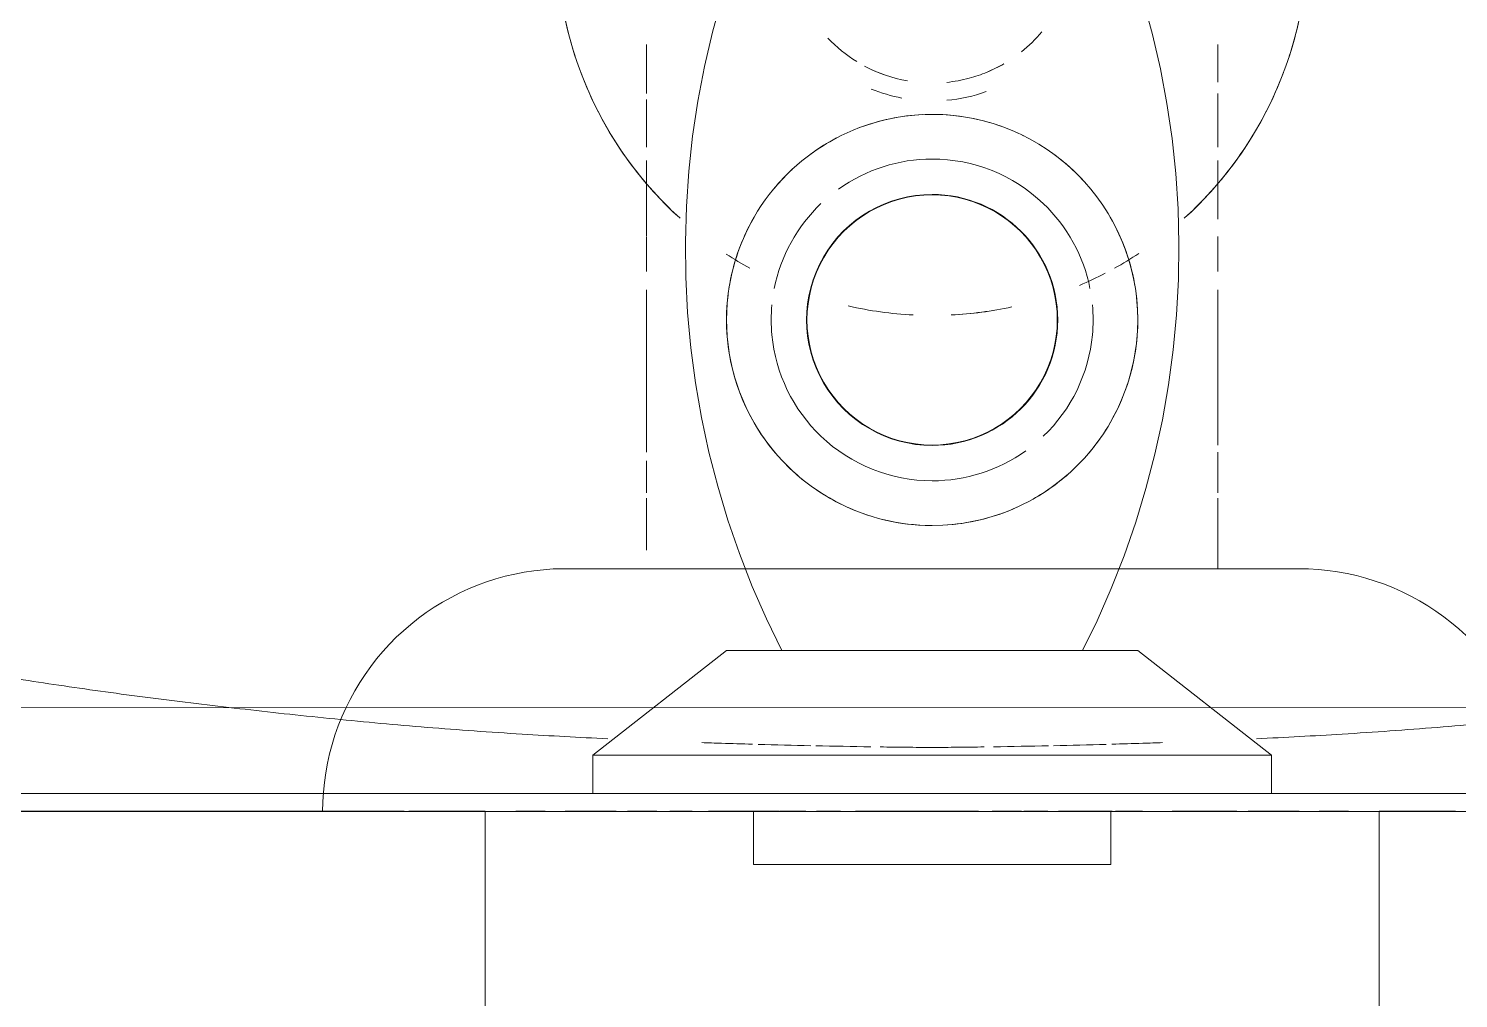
# Model space of a CAD drawing. Header units: millimetres. Extents: x -4000 to 187956, y -58990 to 162485.
# Drawn here: x 8208.5 to 8288.5, y 139088.2 to 139142.5 of the extents above; entities that cross this region are included whole.
import ezdxf

# ---------------------------------------------------------------- set-up
doc = ezdxf.new("R2010")
doc.units = ezdxf.units.MM
for name, color, linetype, lineweight in [('A-FLOR', 192, 'Continuous', 13), ('A-FLOR-PATT', 8, 'Continuous', 13), ('A-WALL', 113, 'Continuous', 13), ('P-SANR-FIXT', 6, 'Continuous', 9)]:
    doc.layers.add(name, color=color, linetype=linetype, lineweight=lineweight)

# ---------------------------------------------------------------- blocks, each defined once
blk = doc.blocks.new('C307 - C307-V840-0_000')
at = {"layer": 'P-SANR-FIXT', "color": 252}
for p, q in [((-25, 23.855), (-25, 0)), ((25, 0), (25, 23.855)), ((-10, 2.966), (-10, 0)), ((-7.071, 2.966), (-10, 2.966)), ((10, 2.966), (-10, 2.966)), ((10, 2.966), (7.071, 2.966)), ((10, 0), (10, 2.966)), ((0, 0), (-18.977, 0)), ((18.977, 0), (0, 0)), ((-18.977, -3.149), (-13.418, -3.149)), ((13.418, -3.149), (15.575, -3.149)), ((15.778, -3.149), (18.977, -3.149)), ((-9.959, -9), (-8.132, -9)), ((-7.283, -9), (-5.957, -9)), ((-5.52, -9), (-2.947, -9)), ((-2.191, -9), (0, -9)), ((0, -9), (2.191, -9)), ((2.947, -9), (5.52, -9)), ((5.957, -9), (7.283, -9)), ((8.132, -9), (9.959, -9))]:
    blk.add_line(p, q, dxfattribs=at)
at = {"layer": 'P-SANR-FIXT', "color": 253}
for p, q in [((7.071, 2.966), (-7.071, 2.966)), ((-7.632, 0), (-13.418, 0)), ((-10, 0), (-7.071, 0)), ((-10, 0), (-7.071, 0)), ((-6.74, 0), (-3.382, 0)), ((-2.588, 0), (4.308, 0)), ((5, 0), (8.576, 0)), ((7.071, 0), (8.576, 0)), ((13.418, 0), (7.632, 0)), ((8.66, 0), (10, 0)), ((8.66, 0), (10, 0)), ((-13.418, -3.149), (-4.704, -3.149)), ((-3.702, -3.149), (0, -3.149)), ((0, -3.149), (13.418, -3.149)), ((-7.971, -9), (-6.261, -9)), ((-7.283, -9), (-5.957, -9)), ((-5.75, -9), (-2.976, -9)), ((-5.52, -9), (-2.947, -9)), ((-2.203, -9), (0, -9)), ((-2.191, -9), (0, -9)), ((0, -9), (2.191, -9)), ((0, -9), (2.203, -9)), ((2.947, -9), (5.52, -9)), ((2.976, -9), (5.75, -9)), ((5.957, -9), (7.283, -9)), ((6.261, -9), (7.971, -9)), ((-20.504, -13.585), (-20.753, -13.58)), ((-15.976, -13.585), (-15.976, -17.532)), ((-13.154, -13.585), (-15.976, -13.585)), ((-9.529, -13.585), (-11.296, -13.585)), ((11.296, -13.585), (9.73, -13.585)), ((15.976, -13.585), (13.154, -13.585)), ((20.651, -13.584), (20.504, -13.585)), ((15.976, -17.532), (15.976, -14.615)), ((-15.976, -17.832), (-15.976, -20.098)), ((15.976, -19.62), (15.976, -17.832)), ((-15.976, -20.497), (-15.976, -29.187)), ((15.976, -29.187), (15.976, -20.098)), ((-15.976, -30.203), (-15.976, -32.174)), ((15.976, -32.174), (15.976, -30.203)), ((15.976, -36.418), (15.976, -32.202)), ((-15.976, -33.134), (-15.976, -36.418))]:
    blk.add_line(p, q, dxfattribs=at)
at = {"layer": 'P-SANR-FIXT', "color": 254}
for p, q in [((-25.777, 0), (-29.34, 0)), ((-21.414, 0), (-29.34, 0)), ((-25, 0), (-24.148, 0)), ((-23.463, 0), (-21.651, 0)), ((-21.651, 0), (-20.873, 0)), ((-17.044, 0), (-21.156, 0)), ((-20.662, 0), (-17.678, 0)), ((-17.103, 0), (-13.492, 0)), ((-13.657, 0), (-17.044, 0)), ((-10.568, 0), (-13.657, 0)), ((-7.347, 0), (-10.372, 0)), ((-3.702, 0), (-7.262, 0)), ((-6.74, 0), (-5, 0)), ((-5, 0), (-3.382, 0)), ((0, 0), (-2.864, 0)), ((-2.588, 0), (0, 0)), ((4.704, 0), (0, 0)), ((0, 0), (2.588, 0)), ((2.588, 0), (4.308, 0)), ((5, 0), (7.071, 0)), ((7.632, 0), (5.475, 0)), ((8.823, 0), (7.347, 0)), ((13.657, 0), (8.86, 0)), ((13.492, 0), (14.799, 0)), ((14.851, 0), (13.657, 0)), ((15.521, 0), (17.103, 0)), ((17.044, 0), (15.524, 0)), ((29.34, 0), (17.044, 0)), ((17.678, 0), (20.662, 0)), ((21.651, 0), (23.463, 0)), ((24.148, 0), (25, 0)), ((29.34, 0), (25.777, 0)), ((34.089, 0), (29.522, 0)), ((34.089, 0), (29.522, 0)), ((34.078, -0.543), (34.045, -1.086)), ((34.089, 0), (34.078, -0.543)), ((33.699, -3.229), (33.56, -3.754)), ((33.218, -4.786), (33.016, -5.29)), ((-23.733, -13.196), (-24.258, -13.056)), ((-20.753, -13.58), (-21.047, -13.574)), ((-13.283, -13.585), (-15.976, -13.585)), ((-12.245, -13.585), (-12.893, -13.585)), ((-11.577, -13.585), (-12.245, -13.585)), ((-10.891, -13.585), (-11.577, -13.585)), ((-9.529, -13.585), (-11.296, -13.585)), ((-10.188, -13.585), (-10.891, -13.585)), ((-9.468, -13.585), (-10.188, -13.585)), ((-9.664, -13.585), (-8.933, -13.585)), ((-8.733, -13.585), (-9.468, -13.585)), ((-8.933, -13.585), (-8.188, -13.585)), ((-8.188, -13.585), (-7.43, -13.585)), ((-7.223, -13.585), (-7.985, -13.585)), ((-7.43, -13.585), (-6.66, -13.585)), ((-6.45, -13.585), (-7.223, -13.585)), ((-5.666, -13.585), (-6.45, -13.585)), ((-3.217, -13.585), (-5.902, -13.585)), ((-4.874, -13.585), (-5.666, -13.585)), ((-5.089, -13.585), (-4.29, -13.585)), ((-3.217, -13.585), (-4.634, -13.585)), ((-4.29, -13.585), (-3.485, -13.585)), ((-3.485, -13.585), (-2.674, -13.585)), ((-2.674, -13.585), (-1.859, -13.585)), ((-1.639, -13.585), (-2.455, -13.585)), ((-1.094, -13.585), (-2.426, -13.585)), ((-1.094, -13.585), (-2.426, -13.585)), ((-1.859, -13.585), (-1.041, -13.585)), ((-1.041, -13.585), (-0.221, -13.585)), ((-0.221, -13.585), (0, -13.585)), ((0, -13.585), (0.82, -13.585)), ((1.403, -13.585), (0, -13.585)), ((1.403, -13.585), (0, -13.585)), ((0.82, -13.585), (1.639, -13.585)), ((1.639, -13.585), (2.455, -13.585)), ((2.455, -13.585), (3.267, -13.585)), ((3.267, -13.585), (4.073, -13.585)), ((4.073, -13.585), (4.874, -13.585)), ((4.874, -13.585), (5.666, -13.585)), ((5.879, -13.585), (5.089, -13.585)), ((5.666, -13.585), (6.45, -13.585)), ((6.45, -13.585), (7.223, -13.585)), ((7.223, -13.585), (7.985, -13.585)), ((8.933, -13.585), (8.188, -13.585)), ((9.664, -13.585), (8.933, -13.585)), ((10.379, -13.585), (9.664, -13.585)), ((11.296, -13.585), (9.73, -13.585)), ((11.078, -13.585), (10.379, -13.585)), ((11.759, -13.585), (11.078, -13.585)), ((12.422, -13.585), (11.759, -13.585)), ((13.064, -13.585), (12.422, -13.585)), ((14.759, -13.585), (13.283, -13.585)), ((15.976, -13.585), (15.669, -13.585)), ((21.194, -13.567), (20.651, -13.584)), ((22.813, -13.387), (22.276, -13.469)), ((-15.976, -37.168), (-15.976, -40.17)), ((15.976, -39.833), (15.976, -37.168)), ((15.976, -42.914), (15.976, -40.17)), ((-15.976, -40.802), (-15.976, -42.914))]:
    blk.add_line(p, q, dxfattribs=at)
at = {"layer": 'P-SANR-FIXT', "color": 50}
for p, q in [((-25, 0), (-24.148, 0)), ((-22.398, 0), (-24.104, 0)), ((-23.463, 0), (-21.651, 0)), ((-21.651, 0), (-20.873, 0)), ((-17.823, 0), (-21.156, 0)), ((-20.662, 0), (-17.678, 0)), ((-17.103, 0), (-13.492, 0)), ((-13.657, 0), (-17.044, 0)), ((-10.568, 0), (-12.054, 0)), ((-11.803, 0), (-10.34, 0)), ((-11.803, 0), (-10.34, 0)), ((-7.347, 0), (-10.372, 0)), ((-10.144, 0), (-7.098, 0)), ((-10.144, 0), (-7.098, 0)), ((-5.758, 0), (-6.976, 0)), ((-5.35, 0), (-6.731, 0)), ((-6.47, 0), (-5.152, 0)), ((-6.47, 0), (-5.152, 0)), ((-3.507, 0), (-5.215, 0)), ((-3.507, 0), (-5.215, 0)), ((-5.023, 0), (-3.383, 0)), ((-5.023, 0), (-3.383, 0)), ((0, 0), (-2.707, 0)), ((0, 0), (-2.707, 0)), ((-2.613, 0), (0, 0)), ((-2.613, 0), (0, 0)), ((4.469, 0), (0, 0)), ((4.469, 0), (0, 0)), ((0, 0), (4.307, 0)), ((0, 0), (4.307, 0)), ((5.152, 0), (6.47, 0)), ((5.152, 0), (6.47, 0)), ((6.731, 0), (5.35, 0)), ((7.347, 0), (5.35, 0)), ((7.098, 0), (8.593, 0)), ((7.098, 0), (8.593, 0)), ((8.823, 0), (7.347, 0)), ((8.631, 0), (12.5, 0)), ((8.631, 0), (12.5, 0)), ((12.771, 0), (8.86, 0)), ((13.492, 0), (14.799, 0)), ((14.851, 0), (13.657, 0)), ((15.521, 0), (17.103, 0)), ((17.044, 0), (15.524, 0)), ((17.678, 0), (20.662, 0)), ((21.156, 0), (17.823, 0)), ((21.651, 0), (23.463, 0)), ((24.104, 0), (22.398, 0)), ((24.148, 0), (25, 0)), ((-7.985, -13.585), (-8.733, -13.585)), ((-2.455, -13.585), (-3.267, -13.585)), ((2.674, -13.585), (1.859, -13.585)), ((5.089, -13.585), (4.29, -13.585))]:
    blk.add_line(p, q, dxfattribs=at)
at = {"layer": 'P-SANR-FIXT', "color": 250}
for p, q in [((-18.977, -1.011), (-18.977, -3.149)), ((18.977, -3.149), (18.977, -1.011)), ((-18.977, -3.149), (-11.5, -9)), ((-18.977, -3.149), (0, -3.149)), ((0, -3.149), (18.977, -3.149)), ((11.5, -9), (18.977, -3.149)), ((-11.5, -9), (0, -9)), ((0, -9), (11.5, -9))]:
    blk.add_line(p, q, dxfattribs=at)
at = {"layer": 'P-SANR-FIXT', "color": 253, "flags": 128}
for points in [[(34.045, -1.086), (33.991, -1.626), (33.915, -2.164), (33.818, -2.699), (33.699, -3.229)], [(33.56, -3.754), (33.399, -4.273), (33.218, -4.786)], [(-24.258, -13.056), (-24.777, -12.895), (-25.289, -12.714), (-25.794, -12.513), (-26.29, -12.291), (-26.777, -12.05), (-27.254, -11.789), (-27.72, -11.51), (-28.174, -11.212), (-28.617, -10.896), (-29.046, -10.563), (-29.462, -10.213), (-29.863, -9.847), (-30.249, -9.465), (-30.62, -9.067), (-30.974, -8.656), (-31.312, -8.23), (-31.633, -7.791), (-31.935, -7.34), (-32.22, -6.877), (-32.485, -6.403), (-32.732, -5.919), (-32.959, -5.425)], [(33.016, -5.29), (32.795, -5.786), (32.554, -6.273), (32.293, -6.75), (32.014, -7.216), (31.716, -7.671), (31.4, -8.113), (31.067, -8.542), (30.717, -8.958), (30.351, -9.359), (29.969, -9.745), (29.571, -10.116), (29.16, -10.47), (28.734, -10.808), (28.295, -11.129), (27.844, -11.431), (27.381, -11.716), (26.907, -11.981), (26.423, -12.228), (25.929, -12.455), (25.426, -12.662), (24.916, -12.848), (24.399, -13.015), (23.875, -13.16), (23.346, -13.284), (22.813, -13.387)], [(-21.047, -13.574), (-21.59, -13.541), (-22.13, -13.487), (-22.668, -13.411), (-23.203, -13.314), (-23.733, -13.196)], [(-20.504, -13.585), (-20.487, -13.585), (-20.438, -13.585), (-20.356, -13.585), (-20.242, -13.585), (-20.095, -13.585), (-19.916, -13.585), (-19.705, -13.585), (-19.463, -13.585), (-19.19, -13.585), (-18.885, -13.585), (-18.551, -13.585), (-18.187, -13.585), (-17.794, -13.585), (-17.372, -13.585), (-16.923, -13.585), (-16.446, -13.585), (-15.943, -13.585), (-15.415, -13.585), (-14.862, -13.585), (-14.285, -13.585), (-13.686, -13.585), (-13.064, -13.585), (-12.422, -13.585), (-11.759, -13.585), (-11.078, -13.585), (-10.379, -13.585), (-9.664, -13.585)], [(-12.893, -13.585), (-13.52, -13.585), (-14.126, -13.585), (-14.709, -13.585), (-15.268, -13.585), (-15.803, -13.585), (-16.313, -13.585), (-16.797, -13.585), (-17.253, -13.585), (-17.683, -13.585), (-18.084, -13.585), (-18.456, -13.585), (-18.798, -13.585), (-19.11, -13.585), (-19.392, -13.585), (-19.643, -13.585), (-19.862, -13.585), (-20.05, -13.585), (-20.206, -13.585), (-20.329, -13.585), (-20.419, -13.585), (-20.477, -13.585), (-20.503, -13.585)], [(9.468, -13.585), (10.188, -13.585), (10.891, -13.585), (11.577, -13.585), (12.245, -13.585), (12.893, -13.585), (13.52, -13.585), (14.126, -13.585), (14.709, -13.585), (15.268, -13.585), (15.803, -13.585), (16.313, -13.585), (16.797, -13.585), (17.253, -13.585), (17.683, -13.585), (18.084, -13.585), (18.456, -13.585), (18.798, -13.585), (19.11, -13.585), (19.392, -13.585), (19.643, -13.585), (19.862, -13.585), (20.05, -13.585), (20.206, -13.585), (20.329, -13.585), (20.419, -13.585), (20.477, -13.585), (20.503, -13.585)], [(20.504, -13.585), (20.487, -13.585), (20.438, -13.585), (20.356, -13.585), (20.242, -13.585), (20.095, -13.585), (19.916, -13.585), (19.705, -13.585), (19.463, -13.585), (19.19, -13.585), (18.885, -13.585), (18.551, -13.585), (18.187, -13.585), (17.794, -13.585), (17.372, -13.585), (16.923, -13.585), (16.446, -13.585), (15.943, -13.585), (15.415, -13.585), (14.862, -13.585), (14.285, -13.585), (13.686, -13.585), (13.064, -13.585)], [(22.276, -13.469), (21.736, -13.529), (21.194, -13.567)]]:
    blk.add_lwpolyline(points, dxfattribs=at)
at = {"layer": 'P-SANR-FIXT', "color": 250, "flags": 128}
for points in [[(-11.205, -47.267), (-11.8, -45.383), (-12.319, -43.475), (-12.761, -41.549), (-13.126, -39.607), (-13.414, -37.651), (-13.622, -35.686), (-13.752, -33.713), (-13.803, -31.737), (-13.775, -29.761), (-13.668, -27.787), (-13.482, -25.82), (-13.218, -23.861), (-12.875, -21.914), (-12.455, -19.983), (-11.958, -18.07), (-11.385, -16.178), (-10.736, -14.311), (-10.014, -12.471), (-9.219, -10.662), (-8.41, -9)], [(8.41, -9), (9.272, -10.778), (10.063, -12.59), (10.781, -14.432), (11.424, -16.3), (11.993, -18.194), (12.485, -20.108), (12.9, -22.04), (13.237, -23.988), (13.497, -25.947), (13.678, -27.916), (13.779, -29.889), (13.802, -31.866), (13.746, -33.842), (13.611, -35.814), (13.397, -37.779), (13.105, -39.733), (12.735, -41.675), (12.287, -43.6), (11.763, -45.506), (11.163, -47.389)]]:
    blk.add_lwpolyline(points, dxfattribs=at)
at = {"layer": 'P-SANR-FIXT', "color": 254, "flags": 128}
for points in [[(-6.66, -13.585), (-5.879, -13.585), (-5.089, -13.585)], [(-3.267, -13.585), (-4.073, -13.585), (-4.874, -13.585)], [(0, -13.585), (-0.82, -13.585), (-1.639, -13.585)], [(1.859, -13.585), (1.041, -13.585), (0.221, -13.585), (0, -13.585)], [(4.29, -13.585), (3.485, -13.585), (2.674, -13.585)], [(8.188, -13.585), (7.43, -13.585), (6.66, -13.585), (5.879, -13.585)], [(7.985, -13.585), (8.733, -13.585), (9.468, -13.585)]]:
    blk.add_lwpolyline(points, dxfattribs=at)
at = {"layer": 'P-SANR-FIXT', "color": 250}
for centre, radius, start, end in [((0, -27.5), 11.5, 90, 270), ((0, -27.5), 11.5, 270, 90), ((0, -27.5), 9, 90, 125.52718), ((0, -27.5), 9, 90, 125.52718), ((0, -27.5), 9, 46.30509, 90), ((0, -27.5), 9, 46.30509, 90), ((0, -27.5), 7.022, 90, 270), ((0, -27.5), 7.022, 270, 90), ((0, -27.5), 9, 174.64349, 185.35651), ((0, -27.5), 9, 174.64349, 185.35651), ((0, -27.5), 9, 354.64349, 5.35651), ((0, -27.5), 9, 354.64349, 5.35651), ((0, -48.75), 21, 132.17111, 192.26173), ((0, -48.75), 21, 347.73465, 47.83006), ((0, -27.5), 9, 226.30509, 270), ((0, -27.5), 9, 226.30509, 270), ((0, -27.5), 9, 270, 305.52718), ((0, -27.5), 9, 270, 305.52718)]:
    blk.add_arc(centre, radius, start, end, dxfattribs=at)
at = {"layer": 'P-SANR-FIXT', "color": 253}
for centre, radius, start, end in [((0, -27.5), 11.5, 92.93685, 114.32277), ((0, -27.5), 11.5, 76.16411, 90), ((0, -27.5), 11.5, 55.88224, 72.7285), ((0, -27.5), 11.5, 119.3947, 132.36024), ((0, -27.5), 11.5, 43.39928, 50.92246), ((0, -27.5), 11.5, 137.17483, 149.01674), ((0, -27.5), 7, 90, 150), ((0, -27.5), 7, 30, 90), ((0, -27.5), 11.5, 31.86405, 40.18998), ((0, -27.5), 11.5, 150, 187.46893), ((0, -27.5), 11.5, 353.02014, 30), ((0, -48.75), 21, 92.88843, 102.23987), ((0, -48.75), 21, 77.0995, 87.11157), ((0, -27.5), 11.5, 188.80236, 210), ((0, -48.75), 21, 113.1077, 117.44865), ((0, -27.5), 11.5, 330, 351.19703), ((0, -27.5), 7, 210, 270), ((0, -27.5), 7, 270, 330), ((0, -48.75), 21, 132.96542, 159.34664), ((0, -48.75), 21, 20.65336, 47.03458), ((0, -27.5), 11.5, 312.91003, 319.95545), ((0, -27.5), 11.5, 222.34916, 233.5957), ((0, -27.5), 11.5, 297.71851, 306.36025), ((0, -27.5), 11.5, 243.57904, 251.65984), ((0, -27.5), 11.5, 272.59688, 290.92131), ((0, -27.5), 11.5, 253.89105, 267.40312), ((0, -48.75), 8, 95.86499, 105), ((0, -48.75), 8, 61.84941, 71.32298), ((0, -48.75), 21, 162, 173.59456), ((0, -48.75), 21, 360, 18)]:
    blk.add_arc(centre, radius, start, end, dxfattribs=at)
at = {"layer": 'P-SANR-FIXT', "color": 252}
for centre, radius, start, end in [((0, -27.5), 9, 133.69491, 174.64349), ((0, -27.5), 9, 133.69491, 174.64349), ((0, -27.5), 9, 5.35651, 46.30509), ((0, -27.5), 9, 5.35651, 46.30509), ((0, -27.5), 7, 150, 210), ((0, -27.5), 7, 330, 30), ((0, -27.5), 9, 191.24754, 226.30509), ((0, -27.5), 9, 191.24754, 226.30509), ((0, -27.5), 9, 313.69491, 348.75185), ((0, -27.5), 9, 313.69491, 348.75185), ((0, -48.75), 21, 119.04645, 123.4129), ((0, -48.75), 21, 56.75911, 60.95355), ((0, -48.75), 9, 95.24512, 109.64591), ((0, -48.75), 9, 67.77174, 79.17823)]:
    blk.add_arc(centre, radius, start, end, dxfattribs=at)
at = {"layer": 'P-SANR-FIXT', "color": 254}
for radius, start, end in [(21, 92.94369, 102.23987), (21, 77.0995, 87.11157), (21, 113.1077, 117.44865), (21, 119.04645, 123.4129), (21, 56.75911, 60.95355), (8, 112.56996, 120), (8, 105, 112.56996)]:
    blk.add_arc((0, -48.75), radius, start, end, dxfattribs=at)
at = {"layer": 'P-SANR-FIXT', "color": 252}
for points, knots in [([(-13.761, 0), (-14.404, 0), (-15.872, 0), (-18.13, 0), (-20.53, 0), (-22.881, 0), (-25.948, 0), (-29.661, 0), (-33.224, 0), (-35.989, 0), (-38.703, 0), (-41.976, 0), (-45.718, 0), (-49.305, 0), (-52.773, 0), (-56.114, 0), (-60.368, 0), (-71.424, 0), (-86.209, 0), (-99.721, 0), (-104.576, 0), (-105.935, 0)], [-0.9346148, -0.9346148, -0.9346148, -0.9346148, -0.925, -0.9125, -0.9, -0.8875, -0.875, -0.85, -0.825, -0.8125, -0.8, -0.775, -0.75, -0.725, -0.7, -0.675, -0.65, -0.6, -0.4, -0.2, 0, 0, 0, 0]), ([(-13.761, 0), (-14.404, 0), (-15.872, 0), (-18.13, 0), (-20.53, 0), (-22.881, 0), (-25.948, 0), (-29.661, 0), (-33.224, 0), (-35.989, 0), (-38.703, 0), (-41.976, 0), (-45.718, 0), (-49.305, 0), (-52.773, 0), (-56.114, 0), (-60.368, 0), (-71.424, 0), (-86.209, 0), (-99.721, 0), (-104.576, 0), (-105.935, 0)], [-0.9346148, -0.9346148, -0.9346148, -0.9346148, -0.925, -0.9125, -0.9, -0.8875, -0.875, -0.85, -0.825, -0.8125, -0.8, -0.775, -0.75, -0.725, -0.7, -0.675, -0.65, -0.6, -0.4, -0.2, 0, 0, 0, 0]), ([(105.935, 0), (104.576, 0), (99.721, 0), (86.209, 0), (71.424, 0), (60.368, 0), (56.114, 0), (52.773, 0), (49.305, 0), (45.718, 0), (42.599, 0), (40.014, 0), (38.024, 0), (35.989, 0), (33.224, 0), (29.661, 0), (25.948, 0), (22.881, 0), (20.53, 0), (18.13, 0), (15.872, 0), (14.404, 0), (13.761, 0)], [-1, -1, -1, -1, -0.8, -0.6, -0.4, -0.35, -0.325, -0.3, -0.275, -0.25, -0.225, -0.2125, -0.2, -0.1875, -0.175, -0.15, -0.125, -0.1125, -0.1, -0.0875, -0.075, -0.0653852, -0.0653852, -0.0653852, -0.0653852]), ([(105.935, 0), (104.576, 0), (99.721, 0), (86.209, 0), (71.424, 0), (60.368, 0), (56.114, 0), (52.773, 0), (49.305, 0), (45.718, 0), (42.599, 0), (40.014, 0), (38.024, 0), (35.989, 0), (33.224, 0), (29.661, 0), (25.948, 0), (22.881, 0), (20.53, 0), (18.13, 0), (15.872, 0), (14.404, 0), (13.761, 0)], [-1, -1, -1, -1, -0.8, -0.6, -0.4, -0.35, -0.325, -0.3, -0.275, -0.25, -0.225, -0.2125, -0.2, -0.1875, -0.175, -0.15, -0.125, -0.1125, -0.1, -0.0875, -0.075, -0.0653852, -0.0653852, -0.0653852, -0.0653852]), ([(-12.882, -3.854), (-12.516, -3.842), (-11.575, -3.81), (-10.627, -3.781), (-10.046, -3.764)], [-0.05480691, -0.05480691, -0.05480691, -0.05480691, -0.05, -0.04245581, -0.04245581, -0.04245581, -0.04245581]), ([(10.046, -3.764), (10.627, -3.781), (11.575, -3.81), (12.516, -3.842), (12.882, -3.854)], [-0.95754419, -0.95754419, -0.95754419, -0.95754419, -0.95, -0.94519309, -0.94519309, -0.94519309, -0.94519309])]:
    blk.add_open_spline(points, degree=3, knots=knots, dxfattribs=at)
at = {"layer": 'P-SANR-FIXT', "color": 254}
for points, knots in [([(-44.03, 0), (-42.367, 0), (-38.979, 0), (-31.937, 0), (-26.479, 0), (-22.797, 0)], [-0.2222222, -0.2222222, -0.2222222, -0.2222222, -0.1944444, -0.1666667, -0.1111111, -0.1111111, -0.1111111, -0.1111111]), ([(-44.03, 0), (-42.367, 0), (-38.979, 0), (-31.937, 0), (-26.479, 0), (-22.797, 0)], [-0.2222222, -0.2222222, -0.2222222, -0.2222222, -0.1944444, -0.1666667, -0.1111111, -0.1111111, -0.1111111, -0.1111111]), ([(-13.606, 0), (-12.937, 0), (-11.889, 0), (-10.836, 0), (-10.455, 0)], [-0.06540021, -0.06540021, -0.06540021, -0.06540021, -0.05555556, -0.05001144, -0.05001144, -0.05001144, -0.05001144]), ([(-13.606, 0), (-12.937, 0), (-11.889, 0), (-10.836, 0), (-10.455, 0)], [-0.06540021, -0.06540021, -0.06540021, -0.06540021, -0.05555556, -0.05001144, -0.05001144, -0.05001144, -0.05001144]), ([(13.609, 0), (13.886, 0), (14.301, 0), (14.715, 0), (14.853, 0)], [-0.934628499, -0.934628499, -0.934628499, -0.934628499, -0.930555556, -0.928514428, -0.928514428, -0.928514428, -0.928514428]), ([(13.609, 0), (13.886, 0), (14.301, 0), (14.715, 0), (14.853, 0)], [-0.934628499, -0.934628499, -0.934628499, -0.934628499, -0.930555556, -0.928514428, -0.928514428, -0.928514428, -0.928514428]), ([(22.81, 0), (24.649, 0), (28.757, 0), (35.063, 0), (40.282, 0), (43.216, 0), (44.047, 0)], [-0.8888889, -0.8888889, -0.8888889, -0.8888889, -0.8611111, -0.8263889, -0.7916667, -0.7777778, -0.7777778, -0.7777778, -0.7777778]), ([(22.81, 0), (24.649, 0), (28.757, 0), (35.063, 0), (40.282, 0), (43.216, 0), (44.047, 0)], [-0.8888889, -0.8888889, -0.8888889, -0.8888889, -0.8611111, -0.8263889, -0.7916667, -0.7777778, -0.7777778, -0.7777778, -0.7777778]), ([(44.047, 0), (45.293, 0), (48.568, 0), (53.735, 0), (58.653, 0), (61.535, 0), (62.596, 0)], [-0.7777778, -0.7777778, -0.7777778, -0.7777778, -0.7569444, -0.7222222, -0.6875, -0.6666667, -0.6666667, -0.6666667, -0.6666667]), ([(44.047, 0), (45.293, 0), (48.568, 0), (53.735, 0), (58.653, 0), (61.535, 0), (62.596, 0)], [-0.7777778, -0.7777778, -0.7777778, -0.7777778, -0.7569444, -0.7222222, -0.6875, -0.6666667, -0.6666667, -0.6666667, -0.6666667])]:
    blk.add_open_spline(points, degree=3, knots=knots, dxfattribs=at)
for points in [[(-22.797, 0), (-22.137, 0), (-21.475, 0), (-20.812, 0)], [(-22.797, 0), (-22.137, 0), (-21.475, 0), (-20.812, 0)], [(-20.587, 0), (-18.281, 0), (-15.956, 0), (-13.606, 0)], [(-20.587, 0), (-18.281, 0), (-15.956, 0), (-13.606, 0)], [(-10.258, 0), (-9.256, 0), (-8.25, 0), (-7.24, 0)], [(-10.258, 0), (-9.256, 0), (-8.25, 0), (-7.24, 0)], [(-5.414, 0), (-5.96, 0), (-6.503, 0), (-7.042, 0)], [(-5.414, 0), (-5.96, 0), (-6.503, 0), (-7.042, 0)], [(-3.562, 0), (-4.137, 0), (-4.71, 0), (-5.279, 0)], [(-3.562, 0), (-4.137, 0), (-4.71, 0), (-5.279, 0)], [(0, 0), (-0.926, 0), (-1.845, 0), (-2.755, 0)], [(0, 0), (-0.926, 0), (-1.845, 0), (-2.755, 0)], [(4.529, 0), (3.041, 0), (1.532, 0), (0, 0)], [(4.529, 0), (3.041, 0), (1.532, 0), (0, 0)], [(7.413, 0), (6.751, 0), (6.085, 0), (5.414, 0)], [(7.413, 0), (6.751, 0), (6.085, 0), (5.414, 0)], [(7.239, 0), (9.383, 0), (11.506, 0), (13.609, 0)], [(7.239, 0), (9.383, 0), (11.506, 0), (13.609, 0)], [(15.563, 0), (18.005, 0), (20.419, 0), (22.81, 0)], [(15.563, 0), (18.005, 0), (20.419, 0), (22.81, 0)]]:
    blk.add_open_spline(points, degree=3, dxfattribs=at)
at = {"layer": 'P-SANR-FIXT', "color": 253}
for points in [[(-10.64, 0), (-11.692, 0), (-12.733, 0), (-13.761, 0)], [(-10.64, 0), (-11.692, 0), (-12.733, 0), (-13.761, 0)], [(-7.413, 0), (-8.433, 0), (-9.443, 0), (-10.442, 0)], [(-7.413, 0), (-8.433, 0), (-9.443, 0), (-10.442, 0)], [(-1.428, -3.595), (-0.953, -3.589), (-0.477, -3.584), (0, -3.58)], [(0, -3.58), (0.477, -3.584), (0.953, -3.589), (1.428, -3.595)]]:
    blk.add_open_spline(points, degree=3, dxfattribs=at)
at = {"layer": 'P-SANR-FIXT', "color": 50}
for points in [[(-6.873, 0), (-6.339, 0), (-5.804, 0), (-5.268, 0)], [(-6.873, 0), (-6.339, 0), (-5.804, 0), (-5.268, 0)], [(-5.135, 0), (-4.576, 0), (-4.015, 0), (-3.453, 0)], [(-5.135, 0), (-4.576, 0), (-4.015, 0), (-3.453, 0)], [(-2.667, 0), (-1.781, 0), (-0.892, 0), (0, 0)], [(-2.667, 0), (-1.781, 0), (-0.892, 0), (0, 0)], [(0, 0), (1.476, 0), (2.942, 0), (4.399, 0)], [(0, 0), (1.476, 0), (2.942, 0), (4.399, 0)], [(5.268, 0), (5.927, 0), (6.584, 0), (7.239, 0)], [(5.268, 0), (5.927, 0), (6.584, 0), (7.239, 0)]]:
    blk.add_open_spline(points, degree=3, dxfattribs=at)
at = {"layer": 'P-SANR-FIXT', "color": 253}
blk.add_open_spline([(13.761, 0), (12.733, 0), (10.641, 0), (8.501, 0), (7.413, 0)], degree=3, knots=[-0.06538525, -0.06538525, -0.06538525, -0.06538525, -0.05, -0.03445572, -0.03445572, -0.03445572, -0.03445572], dxfattribs=at)
blk.add_open_spline([(13.761, 0), (12.733, 0), (10.641, 0), (8.501, 0), (7.413, 0)], degree=3, knots=[-0.06538525, -0.06538525, -0.06538525, -0.06538525, -0.05, -0.03445572, -0.03445572, -0.03445572, -0.03445572], dxfattribs=at)
at = {"layer": 'P-SANR-FIXT', "color": 252}
for points in [[(-9.733, -3.756), (-8.756, -3.728), (-7.772, -3.704), (-6.781, -3.683)], [(-6.506, -3.677), (-5.489, -3.655), (-4.464, -3.637), (-3.433, -3.621)], [(-2.907, -3.613), (-2.415, -3.606), (-1.922, -3.6), (-1.428, -3.595)], [(1.428, -3.595), (1.922, -3.6), (2.415, -3.606), (2.907, -3.613)], [(3.433, -3.621), (4.464, -3.637), (5.489, -3.655), (6.506, -3.677)], [(6.781, -3.683), (7.772, -3.704), (8.756, -3.728), (9.733, -3.756)], [(-3.084, -41.369), (-3.4, -41.5), (-3.706, -41.652), (-4.002, -41.823)], [(3.776, -41.697), (3.03, -41.298), (2.22, -41.018), (1.388, -40.871)], [(5.828, -43.272), (5.35, -42.764), (4.806, -42.318), (4.213, -41.95)], [(-4.995, -42.501), (-5.409, -42.832), (-5.791, -43.205), (-6.131, -43.611)]]:
    blk.add_open_spline(points, degree=3, dxfattribs=at)
at = {"layer": 'P-SANR-FIXT', "color": 250}
for points, knots in [([(-147.158, -53.548), (-141.715, -47.207), (-129.301, -35.807), (-110.04, -24.615), (-92.235, -17.39), (-80.045, -13.582), (-70.877, -11.275), (-65.448, -10.056), (-61.248, -9.203), (-56.941, -8.397), (-52.536, -7.633), (-48.753, -7.046), (-45.649, -6.609), (-43.276, -6.3), (-40.864, -6.004), (-37.602, -5.618), (-33.432, -5.166), (-28.273, -4.692), (-23.175, -4.329), (-19.755, -4.147), (-18.14, -4.07)], [-1, -1, -1, -1, -0.8, -0.6, -0.5, -0.4, -0.35, -0.325, -0.3, -0.275, -0.25, -0.225, -0.2125, -0.2, -0.1875, -0.175, -0.15, -0.125, -0.1, -0.07818, -0.07818, -0.07818, -0.07818]), ([(18.14, -4.07), (19.755, -4.147), (23.175, -4.329), (28.273, -4.692), (33.432, -5.166), (37.602, -5.618), (40.864, -6.004), (44.081, -6.399), (47.997, -6.927), (52.535, -7.633), (56.941, -8.397), (61.248, -9.203), (65.448, -10.056), (70.877, -11.275), (85.281, -14.901), (106.179, -22.375), (129.304, -35.807), (141.715, -47.207), (147.158, -53.548)], [-0.92182, -0.92182, -0.92182, -0.92182, -0.9, -0.875, -0.85, -0.825, -0.8125, -0.8, -0.775, -0.75, -0.725, -0.7, -0.675, -0.65, -0.6, -0.4, -0.2, 0, 0, 0, 0])]:
    blk.add_open_spline(points, degree=3, knots=knots, dxfattribs=at)
blk = doc.blocks.new('CMF2_NHAXUONG_A_rvt-1-0_000')
at = {"layer": 'A-FLOR-PATT', "lineweight": 9}
h = blk.add_hatch(dxfattribs=at)
h.set_pattern_fill('FP_25', color=252, style=0, pattern_type=2)
h.set_pattern_definition([(89.998, (160159.3, 137898.8), (-600, 0.021), []), (179.998, (160159.3, 137898.8), (-0.021, -600), [])])
h.paths.add_polyline_path([(154749.885, 498.905), (160009.361, 498.905), (160009.253, 1898.495), (156700.319, 1898.502), (156700.429, 1498.542), (156600.36, 1498.542), (156600.355, 2298.535), (158059.007, 2298.535), (158058.95, 5748.613), (156099.885, 5748.433), (156099.885, 4399.903), (155999.885, 4399.903), (155999.885, 5748.487), (154749.885, 5748.543), (154749.885, 751.936)])
h.paths.add_polyline_path([(160209.304, 1748.67), (165509.359, 1749.398), (165509.051, 3698.263), (162659.146, 3698.263), (162659.146, 3548.445), (162459.146, 3548.445), (162459.145, 4948.703), (161059.263, 4948.825), (161059.26, 4898.283), (160209.362, 4898.913), (160209.254, 3698.445), (160859.147, 3698.445), (160859.147, 3498.445), (160209.147, 3498.445), (160209.289, 1919.983)])
h.paths.add_polyline_path([(158997.487, 2198.535), (159409.364, 2198.535), (159409.364, 3498.619), (158258.791, 3498.619), (158258.791, 2198.535), (158714.043, 2198.535)])
h.paths.add_polyline_path([(159280.912, 3698.445), (160009.147, 3698.445), (160009.147, 4898.728), (159959.048, 4898.641), (159959.853, 5848.631), (158258.554, 5848.622), (158258.554, 3698.445)])
h.paths.add_polyline_path([(83409.046, 5348.514), (85559.046, 5348.514), (85559.046, 6948.514), (83409.046, 6948.514), (83409.046, 5424.086)])
h.paths.add_polyline_path([(83209.258, 5348.602), (83209.258, 10108.828), (82009.258, 10108.828), (82009.258, 8808.828), (80984.258, 8808.828), (80984.046, 7248.514), (82234.046, 7248.514), (82234.046, 5348.602)])
h.paths.add_polyline_path([(80485.393, 6361.014), (80784.258, 6361.014), (80784.258, 8808.828), (79759.258, 8808.828), (79759.258, 10108.828), (78559.258, 10108.828), (78559.258, 6361.014), (79918.524, 6361.014)])
h.paths.add_polyline_path([(79959.258, 9008.828), (81809.258, 9008.828), (81809.258, 10208.828), (79959.258, 10208.828), (79959.258, 10096.236)])
h.paths.add_polyline_path([(5374.563, 15998.65), (5859.046, 15998.65), (5859.046, 18498.577), (509.048, 18498.577), (509.048, 17048.643), (4299.776, 17048.643), (4299.776, 15998.65), (5091.129, 15998.65)])
h.paths.add_polyline_path([(4409.041, 18698.577), (5959.046, 18698.577), (5959.046, 20998.578), (4409.041, 20998.578), (4409.041, 19440.536)])
h.paths.add_polyline_path([(509.048, 21198.577), (5859.046, 21198.578), (5859.046, 24898.283), (3969.26, 24898.283), (3969.26, 22848.578), (4609.26, 22848.578), (4609.26, 22743.94), (3769.26, 22743.94), (3769.26, 24698.746), (509.048, 24698.746), (509.048, 22798.578), (2129.26, 22798.578), (2129.26, 23198.57), (2229.26, 23198.57), (2229.26, 22398.578), (509.048, 22398.578), (509.048, 21776.61)])
h.paths.add_polyline_path([(4249.784, 73948.537), (5800.212, 73948.647), (5800.212, 76398.641), (4359.046, 76398.641), (4359.046, 76098.597), (509.26, 76098.685), (509.26, 73998.606), (4159.048, 73998.606), (4159.048, 74648.65), (4249.784, 74648.65), (4249.784, 74338.296)])
h.paths.add_polyline_path([(161750.212, 73948.538), (161750.212, 74640.013), (161850.206, 74640.013), (161850.309, 73998.606), (165509.368, 73998.694), (165509.368, 76098.685), (161659.474, 76098.597), (161659.474, 76398.641), (160200, 76398.641), (160200, 73948.649), (161548.409, 73948.552)])
h.paths.add_polyline_path([(161548.409, 76598.641), (161659.046, 76598.641), (161659.046, 78298.641), (160209.046, 78298.641), (160209.046, 76598.641)])
h.paths.add_polyline_path([(5091.129, 76598.641), (5809.477, 76598.641), (5809.477, 78298.641), (4359.477, 78298.641), (4359.477, 76598.641)])
h.paths.add_polyline_path([(160199.739, 78498.639), (161659.315, 78498.663), (161659.633, 78798.619), (165509.581, 78798.685), (165509.051, 80348.641), (161859.474, 80348.641), (161859.474, 80048.65), (161750, 80048.65), (161750, 80948.673), (160200.166, 80948.253), (160200.032, 80178.483)])
h.paths.add_polyline_path([(5709.477, 78498.641), (5709.477, 80948.283), (4249.997, 80948.283), (4249.997, 80299.284), (4149.786, 80299.284), (4149.786, 80348.641), (509.26, 80348.641), (508.939, 78798.685), (4159.156, 78798.597), (4159.477, 78498.641), (5091.129, 78498.641)])
h.paths.add_polyline_path([(86109.472, 132101.223), (86109.472, 133323.816), (84609.472, 133323.816), (84609.472, 132101.223)])
h.paths.add_polyline_path([(83259.472, 132200.855), (84409.472, 132200.855), (84409.472, 133523.816), (85259.472, 133523.816), (85259.26, 134848.409), (83259.472, 134848.409), (83259.472, 132740.168)])
h.paths.add_polyline_path([(87459.258, 132201.223), (87459.258, 134848.593), (85459.472, 134848.226), (85459.472, 133523.816), (86309.472, 133526.053), (86309.472, 132201.223), (86721.014, 132201.223)])
h.paths.add_polyline_path([(11209.154, 135098.741), (11209.049, 140698.728), (6109.258, 140698.728), (6109.258, 139698.738), (6059.047, 139698.738), (6059.045, 139098.68), (9550.261, 139098.701), (9550.258, 139498.686), (9650.258, 139498.686), (9650.263, 138698.694), (7959.614, 138698.694), (7959.613, 135098.747), (9859.048, 135098.754), (9859.048, 137148.744), (9259.048, 137148.744), (9259.048, 137348.744), (10059.048, 137348.744), (10059.048, 135098.753), (10759.871, 135098.746)])
h.paths.add_polyline_path([(156349.859, 135098.753), (156349.859, 136499.688), (156449.859, 136499.688), (156449.859, 135098.767), (158059.118, 135098.85), (158059.118, 138698.694), (156349.853, 138698.694), (156349.857, 139498.686), (156449.858, 139498.686), (156449.854, 139098.701), (159959.683, 139098.68), (159959.683, 140698.816), (154809.154, 140698.637), (154808.945, 135098.753)])
h.paths.add_polyline_path([(162549.789, 135998.603), (162549.79, 137398.747), (162659.049, 137398.747), (162659.049, 137248.798), (165509.378, 137248.816), (165509.632, 139448.496), (160159.474, 139448.496), (160159.474, 137398.747), (160750.212, 137398.747), (160750.212, 137298.747), (160149.79, 137298.747), (160149.79, 135998.826), (161548.409, 135998.696)])
h.paths.add_polyline_path([(3449.788, 135998.671), (5900.212, 135998.739), (5900.212, 137297.569), (5248.629, 137297.569), (5248.629, 137398.747), (5859.046, 137398.747), (5859.046, 139448.732), (509.359, 139448.732), (509.361, 137248.773), (3449.787, 137249.905), (3449.788, 136244.28)])
h.paths.add_polyline_path([(6059.046, 137398.747), (7159.62, 137398.747), (7159.62, 138698.694), (6059.046, 138698.694), (6059.046, 137412.318)])
h.paths.add_polyline_path([(158858.919, 137398.747), (159959.05, 137398.747), (159959.05, 138698.694), (158858.919, 138698.694), (158858.919, 137412.318)])
at = {"layer": 'A-FLOR', "color": 255, "lineweight": 15}
for p, q in [((8224.959, 139098.693), (8153.112, 139098.693)), ((8224.959, 139098.693), (8229.526, 139098.693)), ((8229.778, 139098.693), (8234.048, 139098.693)), ((8284.048, 139098.693), (8288.317, 139098.693))]:
    blk.add_line(p, q, dxfattribs=at)
at = {"layer": 'A-FLOR', "color": 71, "lineweight": 15}
blk.add_line((8153.112, 139098.693), (8224.959, 139098.693), dxfattribs=at)
at = {"layer": 'A-FLOR', "color": 90, "lineweight": 15}
for p, q in [((8229.526, 139098.693), (8224.959, 139098.693)), ((8234.048, 139098.693), (8229.778, 139098.693)), ((8237.397, 139098.693), (8235.765, 139098.693)), ((8235.765, 139098.693), (8237.397, 139098.693)), ((8241.37, 139098.693), (8238.525, 139098.693)), ((8238.525, 139098.693), (8241.37, 139098.693)), ((8243.656, 139098.693), (8242.003, 139098.693)), ((8242.003, 139098.693), (8243.656, 139098.693)), ((8245.629, 139098.693), (8244.374, 139098.693)), ((8244.374, 139098.693), (8245.629, 139098.693)), ((8250.489, 139098.693), (8246.548, 139098.693)), ((8246.548, 139098.693), (8250.489, 139098.693)), ((8251.976, 139098.693), (8250.525, 139098.693)), ((8250.525, 139098.693), (8251.976, 139098.693)), ((8253.917, 139098.693), (8252.577, 139098.693)), ((8252.577, 139098.693), (8253.917, 139098.693)), ((8261.636, 139098.693), (8254.768, 139098.693)), ((8254.768, 139098.693), (8261.636, 139098.693)), ((8264.048, 139098.693), (8262.402, 139098.693)), ((8262.402, 139098.693), (8264.048, 139098.693)), ((8265.518, 139098.693), (8264.178, 139098.693)), ((8264.178, 139098.693), (8265.518, 139098.693)), ((8269.111, 139098.693), (8266.119, 139098.693)), ((8266.119, 139098.693), (8269.111, 139098.693)), ((8270.813, 139098.693), (8269.309, 139098.693)), ((8269.309, 139098.693), (8270.813, 139098.693)), ((8276.092, 139098.693), (8272.466, 139098.693)), ((8272.466, 139098.693), (8276.092, 139098.693)), ((8279.57, 139098.693), (8276.725, 139098.693)), ((8276.725, 139098.693), (8279.57, 139098.693)), ((8282.331, 139098.693), (8280.698, 139098.693)), ((8280.698, 139098.693), (8282.331, 139098.693)), ((8288.317, 139098.693), (8284.048, 139098.693))]:
    blk.add_line(p, q, dxfattribs=at)
at = {"layer": 'A-WALL', "color": 90, "lineweight": 15}
for p, q in [((7835.078, 139099.692), (8677.665, 139099.697)), ((8226.757, 139099.694), (8225.175, 139099.694)), ((8228.762, 139099.694), (8227.255, 139099.694)), ((8231.261, 139099.694), (8230.042, 139099.694)), ((8234.613, 139099.694), (8231.464, 139099.694)), ((8238.371, 139099.694), (8235.307, 139099.694)), ((8243.216, 139099.694), (8239.426, 139099.694)), ((8248.48, 139099.694), (8246.707, 139099.694)), ((8253.009, 139099.694), (8251.271, 139099.694)), ((8256.847, 139099.694), (8255.366, 139099.694)), ((8261.248, 139099.694), (8259.048, 139099.694)), ((8262.699, 139099.694), (8261.325, 139099.694)), ((8264.339, 139099.694), (8263.075, 139099.694)), ((8268.096, 139099.694), (8266.834, 139099.694)), ((8271.964, 139099.694), (8270.189, 139099.694)), ((8277.71, 139099.695), (8275.736, 139099.695)), ((8281.79, 139099.695), (8279.8, 139099.695)), ((8286.834, 139099.695), (8283.482, 139099.695))]:
    blk.add_line(p, q, dxfattribs=at)
at = {"layer": 'A-WALL', "color": 255, "lineweight": 15}
for p, q in [((8220.188, 139099.694), (8208.939, 139099.694)), ((8225.175, 139099.694), (8222.306, 139099.694))]:
    blk.add_line(p, q, dxfattribs=at)
at = {"layer": 'P-SANR-FIXT', "color": 250, "lineweight": 9, "rotation": 180.0003356948516}
blk.add_blockref('C307 - C307-V840-0_000', (8259.048, 139098.683), dxfattribs=at)

msp = doc.modelspace()

# ---------------------------------------------------------------- block references
at = {"lineweight": 5}
msp.add_blockref('CMF2_NHAXUONG_A_rvt-1-0_000', (0, 0), dxfattribs=at)

doc.saveas('drawing.dxf')
